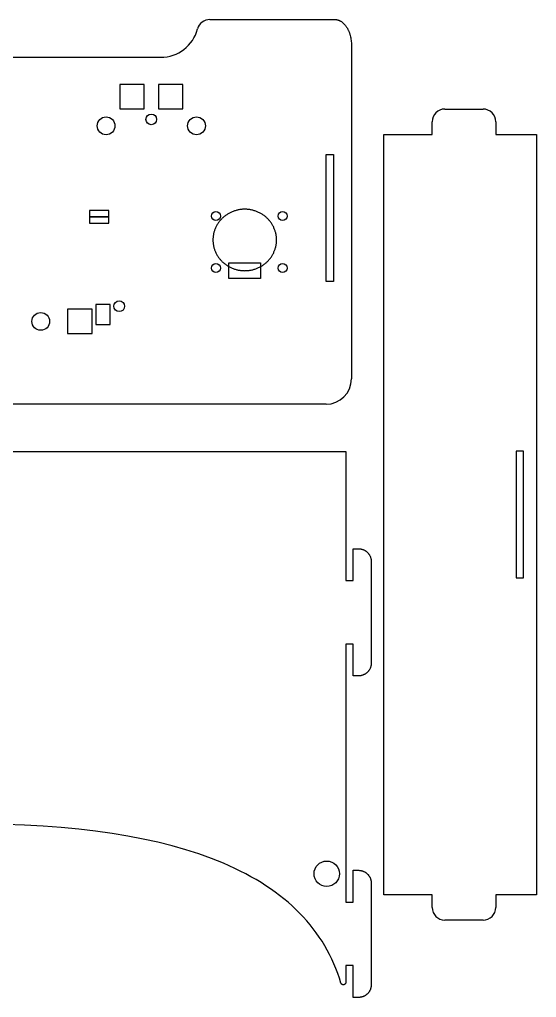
# Model space of a CAD drawing. Extents: x -843 to 66, y -43 to 423.
# Drawn here: x -620.9 to -417.7, y 0 to 384.6 of the extents above; entities that cross this region are included whole.
import ezdxf

# ---------------------------------------------------------------- set-up
doc = ezdxf.new("R2010")
doc.units = 0
doc.layers.add('MAKE2D$VISIBLE$LINES', color=7, linetype='CONTINUOUS')

msp = doc.modelspace()

# ---------------------------------------------------------------- linework, layer by layer
at = {"layer": 'MAKE2D$VISIBLE$LINES'}
for p, q in [((-546.1, 384.61), (-496.92, 384.61)), ((-496.92, 384.61), (-496.77, 384.61)), ((-496.77, 384.61), (-496.63, 384.6)), ((-496.63, 384.6), (-496.48, 384.59)), ((-496.48, 384.59), (-496.33, 384.57)), ((-496.33, 384.57), (-496.19, 384.54)), ((-496.19, 384.54), (-496.04, 384.52)), ((-496.04, 384.52), (-495.89, 384.48)), ((-495.89, 384.48), (-495.73, 384.44)), ((-495.73, 384.44), (-495.58, 384.4)), ((-495.58, 384.4), (-495.43, 384.34)), ((-495.43, 384.34), (-495.28, 384.29)), ((-495.28, 384.29), (-495.13, 384.22)), ((-495.13, 384.22), (-494.98, 384.15)), ((-494.98, 384.15), (-494.83, 384.08)), ((-494.83, 384.08), (-494.68, 383.99)), ((-494.68, 383.99), (-494.53, 383.91)), ((-494.53, 383.91), (-494.38, 383.81)), ((-494.38, 383.81), (-494.23, 383.71)), ((-494.23, 383.71), (-494.08, 383.6)), ((-494.08, 383.6), (-493.93, 383.49)), ((-493.93, 383.49), (-493.79, 383.37)), ((-493.79, 383.37), (-493.64, 383.25)), ((-493.64, 383.25), (-493.5, 383.12)), ((-493.5, 383.12), (-493.36, 382.98)), ((-493.36, 382.98), (-493.22, 382.84)), ((-493.22, 382.84), (-493.09, 382.69)), ((-493.09, 382.69), (-492.95, 382.53)), ((-492.95, 382.53), (-492.82, 382.37)), ((-492.82, 382.37), (-492.69, 382.21)), ((-492.69, 382.21), (-492.57, 382.04)), ((-492.57, 382.04), (-492.44, 381.86)), ((-492.44, 381.86), (-492.32, 381.68)), ((-492.32, 381.68), (-492.2, 381.49)), ((-492.2, 381.49), (-492.09, 381.3)), ((-492.09, 381.3), (-491.98, 381.11)), ((-491.98, 381.11), (-491.87, 380.91)), ((-491.87, 380.91), (-491.77, 380.71)), ((-491.77, 380.71), (-491.67, 380.5)), ((-491.67, 380.5), (-491.57, 380.29)), ((-491.57, 380.29), (-491.48, 380.08)), ((-491.48, 380.08), (-491.39, 379.86)), ((-491.39, 379.86), (-491.3, 379.65)), ((-491.3, 379.65), (-491.22, 379.42)), ((-491.22, 379.42), (-491.14, 379.2)), ((-491.14, 379.2), (-491.07, 378.98)), ((-491.07, 378.98), (-491, 378.75)), ((-491, 378.75), (-490.94, 378.52)), ((-490.94, 378.52), (-490.87, 378.29)), ((-490.87, 378.29), (-490.76, 377.83)), ((-490.76, 377.83), (-490.67, 377.36)), ((-490.67, 377.36), (-490.59, 376.89)), ((-490.59, 376.89), (-490.53, 376.43)), ((-490.53, 376.43), (-490.48, 375.97)), ((-490.48, 375.97), (-490.44, 375.51)), ((-490.44, 375.51), (-490.42, 375.05)), ((-490.42, 375.05), (-490.42, 374.61)), ((-490.42, 374.61), (-490.42, 369.77)), ((-649.92, 369.77), (-565.42, 369.77)), ((-490.42, 369.77), (-490.42, 320.55)), ((-571.94, 359.03), (-581.53, 359.03)), ((-581.53, 359.03), (-581.53, 349.44)), ((-571.94, 349.44), (-571.94, 359.03)), ((-556.7, 359.03), (-566.29, 359.03)), ((-566.29, 359.03), (-566.29, 349.44)), ((-556.7, 349.44), (-556.7, 359.03)), ((-581.53, 349.44), (-571.94, 349.44)), ((-566.29, 349.44), (-556.7, 349.44)), ((-453.67, 349.41), (-446.17, 349.41)), ((-446.17, 349.41), (-438.67, 349.41)), ((-458.67, 339.41), (-458.67, 344.41)), ((-433.67, 344.41), (-433.67, 339.41)), ((-477.67, 339.41), (-458.67, 339.41)), ((-477.67, 164.91), (-477.67, 339.41)), ((-433.67, 339.41), (-417.67, 339.41)), ((-417.67, 339.41), (-417.67, 40.41)), ((-500.42, 306.54), (-500.42, 331.54)), ((-500.42, 331.54), (-497.42, 331.54)), ((-497.42, 331.54), (-497.42, 306.54)), ((-490.42, 320.55), (-490.42, 243.3)), ((-585.81, 309.47), (-593.4, 309.47)), ((-593.4, 309.47), (-593.4, 307.04)), ((-585.81, 307.04), (-585.81, 309.47)), ((-539.48, 307.85), (-539.74, 307.67)), ((-539.21, 308.02), (-539.48, 307.85)), ((-538.94, 308.19), (-539.21, 308.02)), ((-538.67, 308.35), (-538.94, 308.19)), ((-538.39, 308.5), (-538.67, 308.35)), ((-538.11, 308.64), (-538.39, 308.5)), ((-537.83, 308.78), (-538.11, 308.64)), ((-537.54, 308.91), (-537.83, 308.78)), ((-537.26, 309.03), (-537.54, 308.91)), ((-536.97, 309.15), (-537.26, 309.03)), ((-536.68, 309.25), (-536.97, 309.15)), ((-536.39, 309.35), (-536.68, 309.25)), ((-536.1, 309.44), (-536.39, 309.35)), ((-535.81, 309.53), (-536.1, 309.44)), ((-535.52, 309.6), (-535.81, 309.53)), ((-535.23, 309.67), (-535.52, 309.6)), ((-534.93, 309.74), (-535.23, 309.67)), ((-534.64, 309.79), (-534.93, 309.74)), ((-534.35, 309.84), (-534.64, 309.79)), ((-534.07, 309.88), (-534.35, 309.84)), ((-533.78, 309.92), (-534.07, 309.88)), ((-533.49, 309.94), (-533.78, 309.92)), ((-533.21, 309.97), (-533.49, 309.94)), ((-532.93, 309.98), (-533.21, 309.97)), ((-532.65, 309.99), (-532.93, 309.98)), ((-532.37, 309.99), (-532.65, 309.99)), ((-532.09, 309.99), (-532.37, 309.99)), ((-531.81, 309.98), (-532.09, 309.99)), ((-531.53, 309.97), (-531.81, 309.98)), ((-531.25, 309.94), (-531.53, 309.97)), ((-530.96, 309.92), (-531.25, 309.94)), ((-530.67, 309.88), (-530.96, 309.92)), ((-530.38, 309.84), (-530.67, 309.88)), ((-530.09, 309.79), (-530.38, 309.84)), ((-529.8, 309.74), (-530.09, 309.79)), ((-529.51, 309.67), (-529.8, 309.74)), ((-529.22, 309.6), (-529.51, 309.67)), ((-528.93, 309.53), (-529.22, 309.6)), ((-528.64, 309.44), (-528.93, 309.53)), ((-528.35, 309.35), (-528.64, 309.44)), ((-528.06, 309.25), (-528.35, 309.35)), ((-527.77, 309.15), (-528.06, 309.25)), ((-527.48, 309.03), (-527.77, 309.15)), ((-527.19, 308.91), (-527.48, 309.03)), ((-526.91, 308.78), (-527.19, 308.91)), ((-526.63, 308.64), (-526.91, 308.78)), ((-526.35, 308.5), (-526.63, 308.64)), ((-526.07, 308.35), (-526.35, 308.5)), ((-525.8, 308.19), (-526.07, 308.35)), ((-525.53, 308.02), (-525.8, 308.19)), ((-525.26, 307.85), (-525.53, 308.02)), ((-525, 307.67), (-525.26, 307.85)), ((-593.4, 307.04), (-585.81, 307.04)), ((-585.81, 307.01), (-593.4, 307.01)), ((-593.4, 307.01), (-593.4, 304.59)), ((-593.4, 304.59), (-585.81, 304.59)), ((-585.81, 304.59), (-585.81, 307.01)), ((-543.17, 304), (-543.32, 303.73)), ((-543, 304.27), (-543.17, 304)), ((-542.83, 304.53), (-543, 304.27)), ((-542.65, 304.78), (-542.83, 304.53)), ((-542.47, 305.04), (-542.65, 304.78)), ((-542.27, 305.28), (-542.47, 305.04)), ((-542.07, 305.53), (-542.27, 305.28)), ((-541.87, 305.77), (-542.07, 305.53)), ((-541.65, 306), (-541.87, 305.77)), ((-541.43, 306.23), (-541.65, 306)), ((-541.21, 306.46), (-541.43, 306.23)), ((-540.98, 306.67), (-541.21, 306.46)), ((-540.74, 306.89), (-540.98, 306.67)), ((-540.5, 307.09), (-540.74, 306.89)), ((-540.25, 307.29), (-540.5, 307.09)), ((-540, 307.49), (-540.25, 307.29)), ((-539.74, 307.67), (-540, 307.49)), ((-524.74, 307.49), (-525, 307.67)), ((-524.49, 307.29), (-524.74, 307.49)), ((-524.24, 307.09), (-524.49, 307.29)), ((-524, 306.89), (-524.24, 307.09)), ((-523.76, 306.67), (-524, 306.89)), ((-523.53, 306.46), (-523.76, 306.67)), ((-523.3, 306.23), (-523.53, 306.46)), ((-523.09, 306), (-523.3, 306.23)), ((-522.87, 305.77), (-523.09, 306)), ((-522.66, 305.53), (-522.87, 305.77)), ((-522.46, 305.28), (-522.66, 305.53)), ((-522.27, 305.04), (-522.46, 305.28)), ((-522.09, 304.78), (-522.27, 305.04)), ((-521.91, 304.53), (-522.09, 304.78)), ((-521.74, 304.27), (-521.91, 304.53)), ((-521.57, 304), (-521.74, 304.27)), ((-521.41, 303.73), (-521.57, 304)), ((-500.42, 281.54), (-500.42, 306.54)), ((-497.42, 306.54), (-497.42, 281.54)), ((-544.66, 300.12), (-544.71, 299.84)), ((-544.6, 300.4), (-544.66, 300.12)), ((-544.54, 300.68), (-544.6, 300.4)), ((-544.47, 300.96), (-544.54, 300.68)), ((-544.39, 301.24), (-544.47, 300.96)), ((-544.3, 301.52), (-544.39, 301.24)), ((-544.2, 301.8), (-544.3, 301.52)), ((-544.1, 302.08), (-544.2, 301.8)), ((-543.99, 302.36), (-544.1, 302.08)), ((-543.87, 302.64), (-543.99, 302.36)), ((-543.75, 302.92), (-543.87, 302.64)), ((-543.61, 303.19), (-543.75, 302.92)), ((-543.47, 303.46), (-543.61, 303.19)), ((-543.32, 303.73), (-543.47, 303.46)), ((-521.27, 303.46), (-521.41, 303.73)), ((-521.12, 303.19), (-521.27, 303.46)), ((-520.99, 302.92), (-521.12, 303.19)), ((-520.87, 302.64), (-520.99, 302.92)), ((-520.75, 302.36), (-520.87, 302.64)), ((-520.64, 302.08), (-520.75, 302.36)), ((-520.53, 301.8), (-520.64, 302.08)), ((-520.44, 301.52), (-520.53, 301.8)), ((-520.35, 301.24), (-520.44, 301.52)), ((-520.27, 300.96), (-520.35, 301.24)), ((-520.2, 300.68), (-520.27, 300.96)), ((-520.14, 300.4), (-520.2, 300.68)), ((-520.08, 300.12), (-520.14, 300.4)), ((-520.03, 299.84), (-520.08, 300.12)), ((-544.86, 298.46), (-544.87, 298.19)), ((-544.87, 298.19), (-544.87, 297.92)), ((-544.87, 297.92), (-544.87, 297.65)), ((-544.87, 297.65), (-544.86, 297.38)), ((-544.84, 298.73), (-544.86, 298.46)), ((-544.86, 297.38), (-544.84, 297.11)), ((-544.82, 299), (-544.84, 298.73)), ((-544.84, 297.11), (-544.82, 296.83)), ((-544.79, 299.28), (-544.82, 299)), ((-544.82, 296.83), (-544.79, 296.56)), ((-544.75, 299.56), (-544.79, 299.28)), ((-544.79, 296.56), (-544.75, 296.28)), ((-544.71, 299.84), (-544.75, 299.56)), ((-544.75, 296.28), (-544.71, 296)), ((-519.98, 299.56), (-520.03, 299.84)), ((-520.03, 296), (-519.98, 296.28)), ((-519.95, 299.28), (-519.98, 299.56)), ((-519.98, 296.28), (-519.95, 296.56)), ((-519.92, 299), (-519.95, 299.28)), ((-519.95, 296.56), (-519.92, 296.83)), ((-519.9, 298.73), (-519.92, 299)), ((-519.92, 296.83), (-519.9, 297.11)), ((-519.88, 298.46), (-519.9, 298.73)), ((-519.9, 297.11), (-519.88, 297.38)), ((-519.87, 298.19), (-519.88, 298.46)), ((-519.88, 297.38), (-519.87, 297.65)), ((-519.87, 297.92), (-519.87, 298.19)), ((-519.87, 297.65), (-519.87, 297.92)), ((-544.71, 296), (-544.66, 295.72)), ((-544.66, 295.72), (-544.6, 295.44)), ((-544.6, 295.44), (-544.54, 295.16)), ((-544.54, 295.16), (-544.47, 294.88)), ((-544.47, 294.88), (-544.39, 294.6)), ((-544.39, 294.6), (-544.3, 294.32)), ((-544.3, 294.32), (-544.2, 294.03)), ((-544.2, 294.03), (-544.1, 293.75)), ((-544.1, 293.75), (-543.99, 293.47)), ((-543.99, 293.47), (-543.87, 293.2)), ((-543.87, 293.2), (-543.75, 292.92)), ((-543.75, 292.92), (-543.61, 292.65)), ((-543.61, 292.65), (-543.47, 292.37)), ((-543.47, 292.37), (-543.32, 292.1)), ((-521.41, 292.1), (-521.27, 292.37)), ((-521.27, 292.37), (-521.12, 292.65)), ((-521.12, 292.65), (-520.99, 292.92)), ((-520.99, 292.92), (-520.87, 293.2)), ((-520.87, 293.2), (-520.75, 293.47)), ((-520.75, 293.47), (-520.64, 293.75)), ((-520.64, 293.75), (-520.53, 294.03)), ((-520.53, 294.03), (-520.44, 294.32)), ((-520.44, 294.32), (-520.35, 294.6)), ((-520.35, 294.6), (-520.27, 294.88)), ((-520.27, 294.88), (-520.2, 295.16)), ((-520.2, 295.16), (-520.14, 295.44)), ((-520.14, 295.44), (-520.08, 295.72)), ((-520.08, 295.72), (-520.03, 296)), ((-543.32, 292.1), (-543.17, 291.84)), ((-543.17, 291.84), (-543, 291.57)), ((-543, 291.57), (-542.83, 291.31)), ((-542.83, 291.31), (-542.65, 291.05)), ((-542.65, 291.05), (-542.47, 290.8)), ((-542.47, 290.8), (-542.27, 290.55)), ((-542.27, 290.55), (-542.07, 290.31)), ((-542.07, 290.31), (-541.87, 290.07)), ((-541.87, 290.07), (-541.65, 289.83)), ((-541.65, 289.83), (-541.43, 289.61)), ((-541.43, 289.61), (-541.21, 289.38)), ((-541.21, 289.38), (-540.98, 289.16)), ((-540.98, 289.16), (-540.74, 288.95)), ((-540.74, 288.95), (-540.5, 288.74)), ((-540.5, 288.74), (-540.25, 288.55)), ((-540.25, 288.55), (-540, 288.35)), ((-538.62, 282.76), (-538.62, 288.93)), ((-538.62, 288.93), (-526.12, 288.93)), ((-526.12, 288.93), (-526.12, 282.76)), ((-524.74, 288.35), (-524.49, 288.55)), ((-524.49, 288.55), (-524.24, 288.74)), ((-524.24, 288.74), (-524, 288.95)), ((-524, 288.95), (-523.76, 289.16)), ((-523.76, 289.16), (-523.53, 289.38)), ((-523.53, 289.38), (-523.3, 289.61)), ((-523.3, 289.61), (-523.09, 289.83)), ((-523.09, 289.83), (-522.87, 290.07)), ((-522.87, 290.07), (-522.66, 290.31)), ((-522.66, 290.31), (-522.46, 290.55)), ((-522.46, 290.55), (-522.27, 290.8)), ((-522.27, 290.8), (-522.09, 291.05)), ((-522.09, 291.05), (-521.91, 291.31)), ((-521.91, 291.31), (-521.74, 291.57)), ((-521.74, 291.57), (-521.57, 291.84)), ((-521.57, 291.84), (-521.41, 292.1)), ((-540, 288.35), (-539.74, 288.17)), ((-539.74, 288.17), (-539.48, 287.99)), ((-539.48, 287.99), (-539.21, 287.81)), ((-539.21, 287.81), (-538.94, 287.65)), ((-538.94, 287.65), (-538.67, 287.49)), ((-538.67, 287.49), (-538.39, 287.34)), ((-538.39, 287.34), (-538.11, 287.19)), ((-538.11, 287.19), (-537.83, 287.06)), ((-537.83, 287.06), (-537.54, 286.93)), ((-537.54, 286.93), (-537.26, 286.81)), ((-537.26, 286.81), (-536.97, 286.69)), ((-536.97, 286.69), (-536.68, 286.59)), ((-536.68, 286.59), (-536.39, 286.49)), ((-536.39, 286.49), (-536.1, 286.4)), ((-536.1, 286.4), (-535.81, 286.31)), ((-535.81, 286.31), (-535.52, 286.23)), ((-535.52, 286.23), (-535.23, 286.16)), ((-535.23, 286.16), (-534.93, 286.1)), ((-534.93, 286.1), (-534.64, 286.05)), ((-534.64, 286.05), (-534.35, 286)), ((-534.35, 286), (-534.07, 285.96)), ((-534.07, 285.96), (-533.78, 285.92)), ((-533.78, 285.92), (-533.49, 285.89)), ((-533.49, 285.89), (-533.21, 285.87)), ((-533.21, 285.87), (-532.93, 285.86)), ((-532.93, 285.86), (-532.65, 285.85)), ((-532.65, 285.85), (-532.37, 285.84)), ((-532.37, 285.84), (-532.09, 285.85)), ((-532.09, 285.85), (-531.81, 285.86)), ((-531.81, 285.86), (-531.53, 285.87)), ((-531.53, 285.87), (-531.25, 285.89)), ((-531.25, 285.89), (-530.96, 285.92)), ((-530.96, 285.92), (-530.67, 285.96)), ((-530.67, 285.96), (-530.38, 286)), ((-530.38, 286), (-530.09, 286.05)), ((-530.09, 286.05), (-529.8, 286.1)), ((-529.8, 286.1), (-529.51, 286.16)), ((-529.51, 286.16), (-529.22, 286.23)), ((-529.22, 286.23), (-528.93, 286.31)), ((-528.93, 286.31), (-528.64, 286.4)), ((-528.64, 286.4), (-528.35, 286.49)), ((-528.35, 286.49), (-528.06, 286.59)), ((-528.06, 286.59), (-527.77, 286.69)), ((-527.77, 286.69), (-527.48, 286.81)), ((-527.48, 286.81), (-527.19, 286.93)), ((-527.19, 286.93), (-526.91, 287.06)), ((-526.91, 287.06), (-526.63, 287.19)), ((-526.63, 287.19), (-526.35, 287.34)), ((-526.35, 287.34), (-526.07, 287.49)), ((-526.07, 287.49), (-525.8, 287.65)), ((-525.8, 287.65), (-525.53, 287.81)), ((-525.53, 287.81), (-525.26, 287.99)), ((-525.26, 287.99), (-525, 288.17)), ((-525, 288.17), (-524.74, 288.35)), ((-526.12, 282.76), (-538.62, 282.76)), ((-497.42, 281.54), (-500.42, 281.54)), ((-592.43, 270.69), (-602.02, 270.69)), ((-602.02, 270.69), (-602.02, 261.1)), ((-592.43, 261.1), (-592.43, 270.69)), ((-585.27, 272.5), (-590.9, 272.5)), ((-590.9, 272.5), (-590.9, 264.61)), ((-585.27, 264.61), (-585.27, 272.5)), ((-590.9, 264.61), (-585.27, 264.61)), ((-602.02, 261.1), (-592.43, 261.1)), ((-500.42, 233.3), (-649.92, 233.3)), ((-642.13, 214.71), (-492.63, 214.71)), ((-492.63, 214.71), (-492.63, 201.47)), ((-422.74, 214.84), (-425.6, 214.84)), ((-425.6, 214.84), (-425.6, 164.98)), ((-422.74, 164.98), (-422.74, 214.84)), ((-492.63, 201.47), (-492.63, 176.47)), ((-492.63, 176.47), (-492.63, 163.97)), ((-489.73, 163.97), (-489.73, 176.47)), ((-489.73, 176.47), (-487.63, 176.47)), ((-487.63, 176.47), (-487.46, 176.47)), ((-487.46, 176.47), (-487.29, 176.46)), ((-487.29, 176.46), (-487.12, 176.45)), ((-487.12, 176.45), (-486.95, 176.43)), ((-486.95, 176.43), (-486.78, 176.4)), ((-486.78, 176.4), (-486.61, 176.37)), ((-486.61, 176.37), (-486.45, 176.33)), ((-486.45, 176.33), (-486.28, 176.29)), ((-486.28, 176.29), (-486.12, 176.24)), ((-486.12, 176.24), (-485.95, 176.19)), ((-485.95, 176.19), (-485.8, 176.13)), ((-485.8, 176.13), (-485.64, 176.06)), ((-485.64, 176.06), (-485.48, 175.99)), ((-485.48, 175.99), (-485.33, 175.91)), ((-485.33, 175.91), (-485.18, 175.83)), ((-485.18, 175.83), (-485.03, 175.75)), ((-485.03, 175.75), (-484.89, 175.66)), ((-484.89, 175.66), (-484.75, 175.56)), ((-484.75, 175.56), (-484.61, 175.46)), ((-484.61, 175.46), (-484.47, 175.35)), ((-484.47, 175.35), (-484.34, 175.24)), ((-484.34, 175.24), (-484.22, 175.13)), ((-484.22, 175.13), (-484.09, 175.01)), ((-484.09, 175.01), (-483.98, 174.89)), ((-483.98, 174.89), (-483.86, 174.76)), ((-483.86, 174.76), (-483.75, 174.63)), ((-483.75, 174.63), (-483.65, 174.5)), ((-483.65, 174.5), (-483.54, 174.36)), ((-483.54, 174.36), (-483.45, 174.22)), ((-483.45, 174.22), (-483.36, 174.07)), ((-483.36, 174.07), (-483.27, 173.92)), ((-483.27, 173.92), (-483.19, 173.77)), ((-483.19, 173.77), (-483.11, 173.62)), ((-483.11, 173.62), (-483.04, 173.47)), ((-483.04, 173.47), (-482.98, 173.31)), ((-482.98, 173.31), (-482.92, 173.15)), ((-482.92, 173.15), (-482.86, 172.99)), ((-482.86, 172.99), (-482.81, 172.82)), ((-482.81, 172.82), (-482.77, 172.66)), ((-482.77, 172.66), (-482.73, 172.49)), ((-482.73, 172.49), (-482.7, 172.32)), ((-482.7, 172.32), (-482.68, 172.15)), ((-482.68, 172.15), (-482.66, 171.99)), ((-482.66, 171.99), (-482.64, 171.82)), ((-482.64, 171.82), (-482.63, 171.64)), ((-482.63, 171.64), (-482.63, 171.47)), ((-482.63, 171.47), (-482.63, 151.47)), ((-492.63, 163.97), (-489.73, 163.97)), ((-477.67, 40.41), (-477.67, 164.91)), ((-425.6, 164.98), (-422.74, 164.98)), ((-482.63, 151.47), (-482.63, 131.47)), ((-489.73, 138.97), (-492.63, 138.97)), ((-492.63, 138.97), (-492.63, 126.47)), ((-489.73, 126.47), (-489.73, 138.97)), ((-482.68, 130.79), (-482.7, 130.62)), ((-482.66, 130.96), (-482.68, 130.79)), ((-482.64, 131.13), (-482.66, 130.96)), ((-482.63, 131.3), (-482.64, 131.13)), ((-482.63, 131.47), (-482.63, 131.3)), ((-485.48, 126.96), (-485.64, 126.89)), ((-485.33, 127.03), (-485.48, 126.96)), ((-485.18, 127.12), (-485.33, 127.03)), ((-485.03, 127.2), (-485.18, 127.12)), ((-484.89, 127.29), (-485.03, 127.2)), ((-484.75, 127.39), (-484.89, 127.29)), ((-484.61, 127.49), (-484.75, 127.39)), ((-484.47, 127.6), (-484.61, 127.49)), ((-484.34, 127.71), (-484.47, 127.6)), ((-484.22, 127.82), (-484.34, 127.71)), ((-484.09, 127.94), (-484.22, 127.82)), ((-483.98, 128.06), (-484.09, 127.94)), ((-483.86, 128.19), (-483.98, 128.06)), ((-483.75, 128.32), (-483.86, 128.19)), ((-483.65, 128.45), (-483.75, 128.32)), ((-483.54, 128.59), (-483.65, 128.45)), ((-483.45, 128.73), (-483.54, 128.59)), ((-483.36, 128.88), (-483.45, 128.73)), ((-483.27, 129.02), (-483.36, 128.88)), ((-483.19, 129.17), (-483.27, 129.02)), ((-483.11, 129.33), (-483.19, 129.17)), ((-483.04, 129.48), (-483.11, 129.33)), ((-482.98, 129.64), (-483.04, 129.48)), ((-482.92, 129.8), (-482.98, 129.64)), ((-482.86, 129.96), (-482.92, 129.8)), ((-482.81, 130.13), (-482.86, 129.96)), ((-482.77, 130.29), (-482.81, 130.13)), ((-482.73, 130.46), (-482.77, 130.29)), ((-482.7, 130.62), (-482.73, 130.46)), ((-492.63, 126.47), (-492.63, 75)), ((-487.63, 126.47), (-489.73, 126.47)), ((-487.46, 126.48), (-487.63, 126.47)), ((-487.29, 126.49), (-487.46, 126.48)), ((-487.12, 126.5), (-487.29, 126.49)), ((-486.95, 126.52), (-487.12, 126.5)), ((-486.78, 126.55), (-486.95, 126.52)), ((-486.61, 126.58), (-486.78, 126.55)), ((-486.45, 126.62), (-486.61, 126.58)), ((-486.28, 126.66), (-486.45, 126.62)), ((-486.12, 126.71), (-486.28, 126.66)), ((-485.95, 126.76), (-486.12, 126.71)), ((-485.8, 126.82), (-485.95, 126.76)), ((-485.64, 126.89), (-485.8, 126.82)), ((-492.63, 75), (-492.63, 50)), ((-618.93, 67.78), (-626.45, 68.07)), ((-611.63, 67.37), (-618.93, 67.78)), ((-604.54, 66.84), (-611.63, 67.37)), ((-597.67, 66.18), (-604.54, 66.84)), ((-591.01, 65.4), (-597.67, 66.18)), ((-584.57, 64.49), (-591.01, 65.4)), ((-578.35, 63.46), (-584.57, 64.49)), ((-572.34, 62.31), (-578.35, 63.46)), ((-566.54, 61.03), (-572.34, 62.31)), ((-560.96, 59.63), (-566.54, 61.03)), ((-555.59, 58.1), (-560.96, 59.63)), ((-550.44, 56.46), (-555.59, 58.1)), ((-547.95, 55.58), (-550.44, 56.46)), ((-545.51, 54.68), (-547.95, 55.58)), ((-543.12, 53.75), (-545.51, 54.68)), ((-540.79, 52.79), (-543.12, 53.75)), ((-538.51, 51.79), (-540.79, 52.79)), ((-536.29, 50.77), (-538.51, 51.79)), ((-534.11, 49.71), (-536.29, 50.77)), ((-492.63, 50), (-492.63, 37.5)), ((-489.73, 37.5), (-489.73, 50)), ((-489.73, 50), (-487.63, 50)), ((-487.63, 50), (-487.46, 50)), ((-532, 48.62), (-534.11, 49.71)), ((-529.93, 47.5), (-532, 48.62)), ((-527.92, 46.35), (-529.93, 47.5)), ((-525.97, 45.17), (-527.92, 46.35)), ((-487.46, 50), (-487.29, 49.99)), ((-487.29, 49.99), (-487.12, 49.97)), ((-487.12, 49.97), (-486.95, 49.95)), ((-486.95, 49.95), (-486.78, 49.93)), ((-486.78, 49.93), (-486.61, 49.9)), ((-486.61, 49.9), (-486.45, 49.86)), ((-486.45, 49.86), (-486.28, 49.81)), ((-486.28, 49.81), (-486.12, 49.77)), ((-486.12, 49.77), (-485.95, 49.71)), ((-485.95, 49.71), (-485.8, 49.65)), ((-485.8, 49.65), (-485.64, 49.59)), ((-485.64, 49.59), (-485.48, 49.52)), ((-485.48, 49.52), (-485.33, 49.44)), ((-485.33, 49.44), (-485.18, 49.36)), ((-485.18, 49.36), (-485.03, 49.27)), ((-485.03, 49.27), (-484.89, 49.18)), ((-484.89, 49.18), (-484.75, 49.08)), ((-484.75, 49.08), (-484.61, 48.98)), ((-484.61, 48.98), (-484.47, 48.88)), ((-484.47, 48.88), (-484.34, 48.77)), ((-484.34, 48.77), (-484.22, 48.65)), ((-484.22, 48.65), (-484.09, 48.54)), ((-484.09, 48.54), (-483.98, 48.41)), ((-483.98, 48.41), (-483.86, 48.29)), ((-483.86, 48.29), (-483.75, 48.16)), ((-483.75, 48.16), (-483.65, 48.02)), ((-483.65, 48.02), (-483.54, 47.88)), ((-483.54, 47.88), (-483.45, 47.74)), ((-483.45, 47.74), (-483.36, 47.6)), ((-483.36, 47.6), (-483.27, 47.45)), ((-483.27, 47.45), (-483.19, 47.3)), ((-483.19, 47.3), (-483.11, 47.15)), ((-483.11, 47.15), (-483.04, 46.99)), ((-483.04, 46.99), (-482.98, 46.83)), ((-482.98, 46.83), (-482.92, 46.67)), ((-482.92, 46.67), (-482.86, 46.51)), ((-482.86, 46.51), (-482.81, 46.35)), ((-482.81, 46.35), (-482.77, 46.18)), ((-482.77, 46.18), (-482.73, 46.02)), ((-524.06, 43.96), (-525.97, 45.17)), ((-522.22, 42.72), (-524.06, 43.96)), ((-520.42, 41.44), (-522.22, 42.72)), ((-482.73, 46.02), (-482.7, 45.85)), ((-482.7, 45.85), (-482.68, 45.68)), ((-482.68, 45.68), (-482.66, 45.51)), ((-482.66, 45.51), (-482.64, 45.34)), ((-482.64, 45.34), (-482.63, 45.17)), ((-482.63, 45.17), (-482.63, 45)), ((-482.63, 45), (-482.63, 5)), ((-518.68, 40.14), (-520.42, 41.44)), ((-516.99, 38.8), (-518.68, 40.14)), ((-515.36, 37.44), (-516.99, 38.8)), ((-458.67, 40.41), (-477.67, 40.41)), ((-458.67, 35.41), (-458.67, 40.41)), ((-433.67, 40.41), (-433.67, 35.41)), ((-417.67, 40.41), (-433.67, 40.41)), ((-513.78, 36.04), (-515.36, 37.44)), ((-512.25, 34.61), (-513.78, 36.04)), ((-492.63, 37.5), (-489.73, 37.5)), ((-510.78, 33.15), (-512.25, 34.61)), ((-509.36, 31.66), (-510.78, 33.15)), ((-508, 30.14), (-509.36, 31.66)), ((-506.69, 28.59), (-508, 30.14)), ((-505.43, 27.01), (-506.69, 28.59)), ((-504.23, 25.39), (-505.43, 27.01)), ((-446.17, 30.41), (-453.67, 30.41)), ((-438.67, 30.41), (-446.17, 30.41)), ((-503.08, 23.75), (-504.23, 25.39)), ((-501.98, 22.07), (-503.08, 23.75)), ((-500.94, 20.36), (-501.98, 22.07)), ((-499.95, 18.62), (-500.94, 20.36)), ((-499.02, 16.86), (-499.95, 18.62)), ((-498.14, 15.06), (-499.02, 16.86)), ((-497.31, 13.23), (-498.14, 15.06)), ((-496.54, 11.36), (-497.31, 13.23)), ((-489.73, 12.5), (-492.63, 12.5)), ((-492.63, 12.5), (-492.63, 5.99)), ((-489.73, 0), (-489.73, 12.5)), ((-495.82, 9.47), (-496.54, 11.36)), ((-495.16, 7.55), (-495.82, 9.47)), ((-494.55, 5.59), (-495.16, 7.55)), ((-494.53, 5.56), (-494.55, 5.59)), ((-494.52, 5.53), (-494.53, 5.56)), ((-494.5, 5.5), (-494.52, 5.53)), ((-494.48, 5.47), (-494.5, 5.5)), ((-494.46, 5.44), (-494.48, 5.47)), ((-494.44, 5.41), (-494.46, 5.44)), ((-494.42, 5.38), (-494.44, 5.41)), ((-494.4, 5.36), (-494.42, 5.38)), ((-494.38, 5.33), (-494.4, 5.36)), ((-494.36, 5.3), (-494.38, 5.33)), ((-494.33, 5.28), (-494.36, 5.3)), ((-494.31, 5.26), (-494.33, 5.28)), ((-494.28, 5.23), (-494.31, 5.26)), ((-494.26, 5.21), (-494.28, 5.23)), ((-494.23, 5.19), (-494.26, 5.21)), ((-494.2, 5.17), (-494.23, 5.19)), ((-494.17, 5.15), (-494.2, 5.17)), ((-494.14, 5.13), (-494.17, 5.15)), ((-494.11, 5.11), (-494.14, 5.13)), ((-494.08, 5.1), (-494.11, 5.11)), ((-494.05, 5.08), (-494.08, 5.1)), ((-494.02, 5.07), (-494.05, 5.08)), ((-493.99, 5.06), (-494.02, 5.07)), ((-493.95, 5.04), (-493.99, 5.06)), ((-493.92, 5.03), (-493.95, 5.04)), ((-493.89, 5.02), (-493.92, 5.03)), ((-493.85, 5.02), (-493.89, 5.02)), ((-493.82, 5.01), (-493.85, 5.02)), ((-493.79, 5), (-493.82, 5.01)), ((-493.75, 5), (-493.79, 5)), ((-493.72, 4.99), (-493.75, 5)), ((-493.68, 4.99), (-493.72, 4.99)), ((-493.65, 4.99), (-493.68, 4.99)), ((-493.61, 4.99), (-493.65, 4.99)), ((-493.58, 4.99), (-493.61, 4.99)), ((-493.55, 4.99), (-493.58, 4.99)), ((-493.51, 5), (-493.55, 4.99)), ((-493.48, 5), (-493.51, 5)), ((-493.44, 5.01), (-493.48, 5)), ((-493.41, 5.01), (-493.44, 5.01)), ((-493.38, 5.02), (-493.41, 5.01)), ((-493.34, 5.03), (-493.38, 5.02)), ((-493.31, 5.04), (-493.34, 5.03)), ((-493.28, 5.05), (-493.31, 5.04)), ((-493.24, 5.07), (-493.28, 5.05)), ((-493.21, 5.08), (-493.24, 5.07)), ((-493.18, 5.1), (-493.21, 5.08)), ((-493.15, 5.11), (-493.18, 5.1)), ((-493.12, 5.13), (-493.15, 5.11)), ((-493.09, 5.15), (-493.12, 5.13)), ((-493.06, 5.17), (-493.09, 5.15)), ((-493.03, 5.19), (-493.06, 5.17)), ((-493.01, 5.21), (-493.03, 5.19)), ((-492.98, 5.23), (-493.01, 5.21)), ((-492.95, 5.25), (-492.98, 5.23)), ((-492.93, 5.28), (-492.95, 5.25)), ((-492.9, 5.3), (-492.93, 5.28)), ((-492.88, 5.33), (-492.9, 5.3)), ((-492.86, 5.35), (-492.88, 5.33)), ((-492.84, 5.38), (-492.86, 5.35)), ((-492.82, 5.41), (-492.84, 5.38)), ((-492.8, 5.44), (-492.82, 5.41)), ((-492.78, 5.46), (-492.8, 5.44)), ((-492.76, 5.49), (-492.78, 5.46)), ((-492.74, 5.52), (-492.76, 5.49)), ((-492.73, 5.56), (-492.74, 5.52)), ((-492.71, 5.59), (-492.73, 5.56)), ((-492.7, 5.62), (-492.71, 5.59)), ((-492.69, 5.65), (-492.7, 5.62)), ((-492.68, 5.68), (-492.69, 5.65)), ((-492.67, 5.72), (-492.68, 5.68)), ((-492.66, 5.75), (-492.67, 5.72)), ((-492.65, 5.78), (-492.66, 5.75)), ((-492.64, 5.82), (-492.65, 5.78)), ((-492.63, 5.89), (-492.64, 5.85)), ((-492.64, 5.85), (-492.64, 5.82)), ((-492.63, 5.99), (-492.63, 5.96)), ((-492.63, 5.96), (-492.63, 5.92)), ((-492.63, 5.92), (-492.63, 5.89)), ((-482.73, 3.98), (-482.77, 3.82)), ((-482.7, 4.15), (-482.73, 3.98)), ((-482.68, 4.32), (-482.7, 4.15)), ((-482.66, 4.49), (-482.68, 4.32)), ((-482.64, 4.66), (-482.66, 4.49)), ((-482.63, 4.83), (-482.64, 4.66)), ((-482.63, 5), (-482.63, 4.83)), ((-487.63, 0), (-489.73, 0)), ((-487.46, 0), (-487.63, 0)), ((-487.29, 0.01), (-487.46, 0)), ((-487.12, 0.03), (-487.29, 0.01)), ((-486.95, 0.05), (-487.12, 0.03)), ((-486.78, 0.07), (-486.95, 0.05)), ((-486.61, 0.1), (-486.78, 0.07)), ((-486.45, 0.14), (-486.61, 0.1)), ((-486.28, 0.19), (-486.45, 0.14)), ((-486.12, 0.23), (-486.28, 0.19)), ((-485.95, 0.29), (-486.12, 0.23)), ((-485.8, 0.35), (-485.95, 0.29)), ((-485.64, 0.41), (-485.8, 0.35)), ((-485.48, 0.48), (-485.64, 0.41)), ((-485.33, 0.56), (-485.48, 0.48)), ((-485.18, 0.64), (-485.33, 0.56)), ((-485.03, 0.73), (-485.18, 0.64)), ((-484.89, 0.82), (-485.03, 0.73)), ((-484.75, 0.92), (-484.89, 0.82)), ((-484.61, 1.02), (-484.75, 0.92)), ((-484.47, 1.12), (-484.61, 1.02)), ((-484.34, 1.23), (-484.47, 1.12)), ((-484.22, 1.35), (-484.34, 1.23)), ((-484.09, 1.46), (-484.22, 1.35)), ((-483.98, 1.59), (-484.09, 1.46)), ((-483.86, 1.71), (-483.98, 1.59)), ((-483.75, 1.84), (-483.86, 1.71)), ((-483.65, 1.98), (-483.75, 1.84)), ((-483.54, 2.12), (-483.65, 1.98)), ((-483.45, 2.26), (-483.54, 2.12)), ((-483.36, 2.4), (-483.45, 2.26)), ((-483.27, 2.55), (-483.36, 2.4)), ((-483.19, 2.7), (-483.27, 2.55)), ((-483.11, 2.85), (-483.19, 2.7)), ((-483.04, 3.01), (-483.11, 2.85)), ((-482.98, 3.17), (-483.04, 3.01)), ((-482.92, 3.33), (-482.98, 3.17)), ((-482.86, 3.49), (-482.92, 3.33)), ((-482.81, 3.65), (-482.86, 3.49)), ((-482.77, 3.82), (-482.81, 3.65))]:
    msp.add_line(p, q, dxfattribs=at)
for centre, radius in [((-586.9, 342.8), 3.5), ((-569.12, 345.34), 2.1), ((-551.34, 342.8), 3.5), ((-543.71, 307.33), 1.75), ((-517.49, 307.33), 1.75), ((-543.71, 286.88), 1.75), ((-517.49, 286.88), 1.75), ((-581.73, 271.86), 2.1), ((-612.59, 265.89), 3.5), ((-500.13, 48.66), 5)]:
    msp.add_circle(centre, radius, dxfattribs=at)
for centre, radius, start, end in [((-546.1, 379.61), 5, 90, 165.0292), ((-565.42, 384.77), 15, 270.0004, 345.0292), ((-453.67, 344.41), 5, 90, 180), ((-438.67, 344.41), 5, 360, 90), ((-500.42, 243.3), 10, 270, 360), ((-453.67, 35.41), 5, 180, 270), ((-438.67, 35.41), 5, 270, 360)]:
    msp.add_arc(centre, radius, start, end, dxfattribs=at)

doc.saveas('drawing.dxf')
